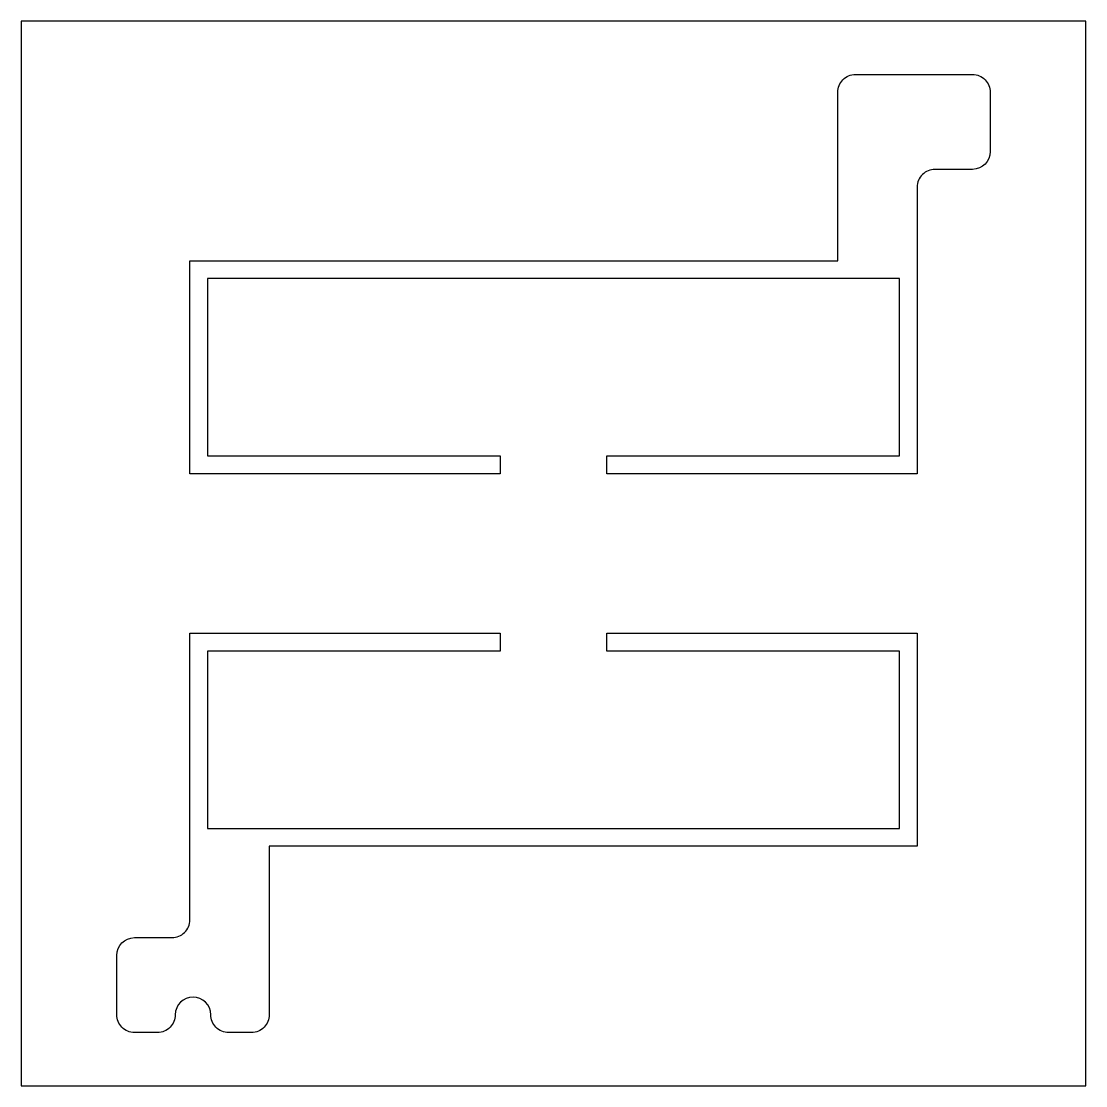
# Model space of a CAD drawing. Header units: inches. Extents: x 0 to 30, y 0 to 30.
import ezdxf

# ---------------------------------------------------------------- set-up
doc = ezdxf.new("R2010")
doc.units = ezdxf.units.IN
doc.header["$MEASUREMENT"] = 0
doc.layers.add('p-p-tandem-bottom-ring-metal', color=4, linetype='Continuous')

msp = doc.modelspace()

# ---------------------------------------------------------------- linework, layer by layer
at = {"layer": 'p-p-tandem-bottom-ring-metal'}
msp.add_lwpolyline([(0, 30), (0, 0), (30, 0), (30, 30)], close=True, dxfattribs=at)
for points in [[(16.5, 17.75), (24.75, 17.75), (24.75, 22.75), (5.25, 22.75), (5.25, 17.75), (13.5, 17.75), (13.5, 17.25), (4.75, 17.25), (4.75, 23.25), (23.01, 23.25), (23.01, 28, -0.414214), (23.51, 28.5), (26.81, 28.5, -0.414214), (27.31, 28), (27.31, 26.327, -0.414213), (26.81, 25.827), (25.75, 25.827, 0.414214), (25.25, 25.327), (25.25, 17.25), (16.5, 17.25)], [(16.5, 12.75), (25.25, 12.75), (25.25, 6.75), (6.99, 6.75), (6.99, 2, -0.414214), (6.49, 1.5), (5.84, 1.5, -0.414214), (5.34, 2), (5.34, 2, 1), (4.34, 2), (4.34, 2, -0.414214), (3.84, 1.5), (3.19, 1.5, -0.414214), (2.69, 2), (2.69, 3.673, -0.414213), (3.19, 4.173), (4.25, 4.173, 0.414214), (4.75, 4.673), (4.75, 12.75), (13.5, 12.75), (13.5, 12.25), (5.25, 12.25), (5.25, 7.25), (24.75, 7.25), (24.75, 12.25), (16.5, 12.25)]]:
    msp.add_lwpolyline(points, format="xyb", close=True, dxfattribs=at)

doc.saveas('drawing.dxf')
